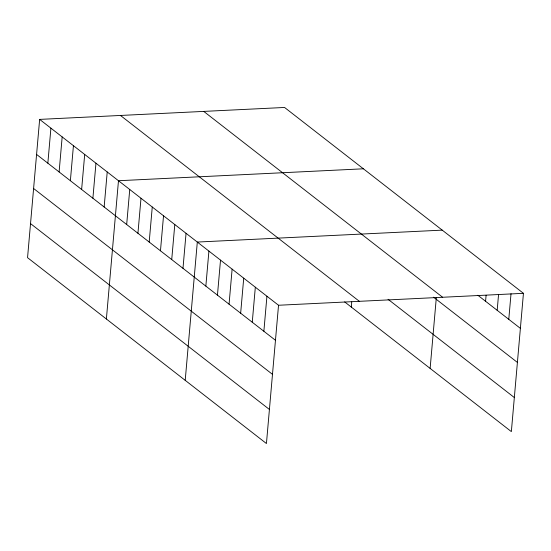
<?xml version="1.0" encoding="UTF-8"?>
<svg xmlns="http://www.w3.org/2000/svg" width="551" height="551" viewBox="0 0 551 551"><rect width="100%" height="100%" fill="white"/><g stroke="black" fill="none" stroke-linecap="round" stroke-linejoin="round"><path stroke-width="0.83" d="M39.644 119.395L27.55 257.675L266.436 443.534L278.53 305.254L39.644 119.395L284.564 107.466L523.45 293.325L511.356 431.605L344.678 301.92M47.847 163.186L50.912 128.156M59.109 171.953L62.173 136.917M70.37 180.714L73.435 145.684M81.631 189.475L84.696 154.445M92.892 198.236L95.957 163.206M104.153 206.997L107.218 171.967M106.384 319.008L118.479 180.728L363.398 168.799M126.675 224.526L129.74 189.489M137.936 233.287L141.001 198.257M149.197 242.047L152.262 207.018M160.465 250.808L163.53 215.778M171.726 259.569L174.791 224.539M182.987 268.33L186.052 233.3M185.212 380.342L197.313 242.061L442.233 230.132M205.847 286.121L208.912 251.091M217.452 295.15L220.517 260.12M229.058 304.18L232.123 269.15M240.656 313.202L243.721 278.172M252.262 322.232L255.327 287.202M263.867 331.261L266.932 296.231M351.297 307.079L351.745 301.969M430.131 368.412L436.33 297.533M485.576 301.273L486.099 295.295M497.181 310.303L498.524 294.923M508.78 319.332L511.025 293.697M278.53 305.254L523.45 293.325M477.841 295.26L520.385 328.362M203.739 111.405L442.625 297.264M433.534 297.175L517.403 362.427M388.062 299.289L514.331 397.533M120.469 115.462L359.355 301.321M36.58 154.425L275.466 340.291M33.604 188.497L272.49 374.356M30.532 223.603L269.418 409.462"/></g></svg>
